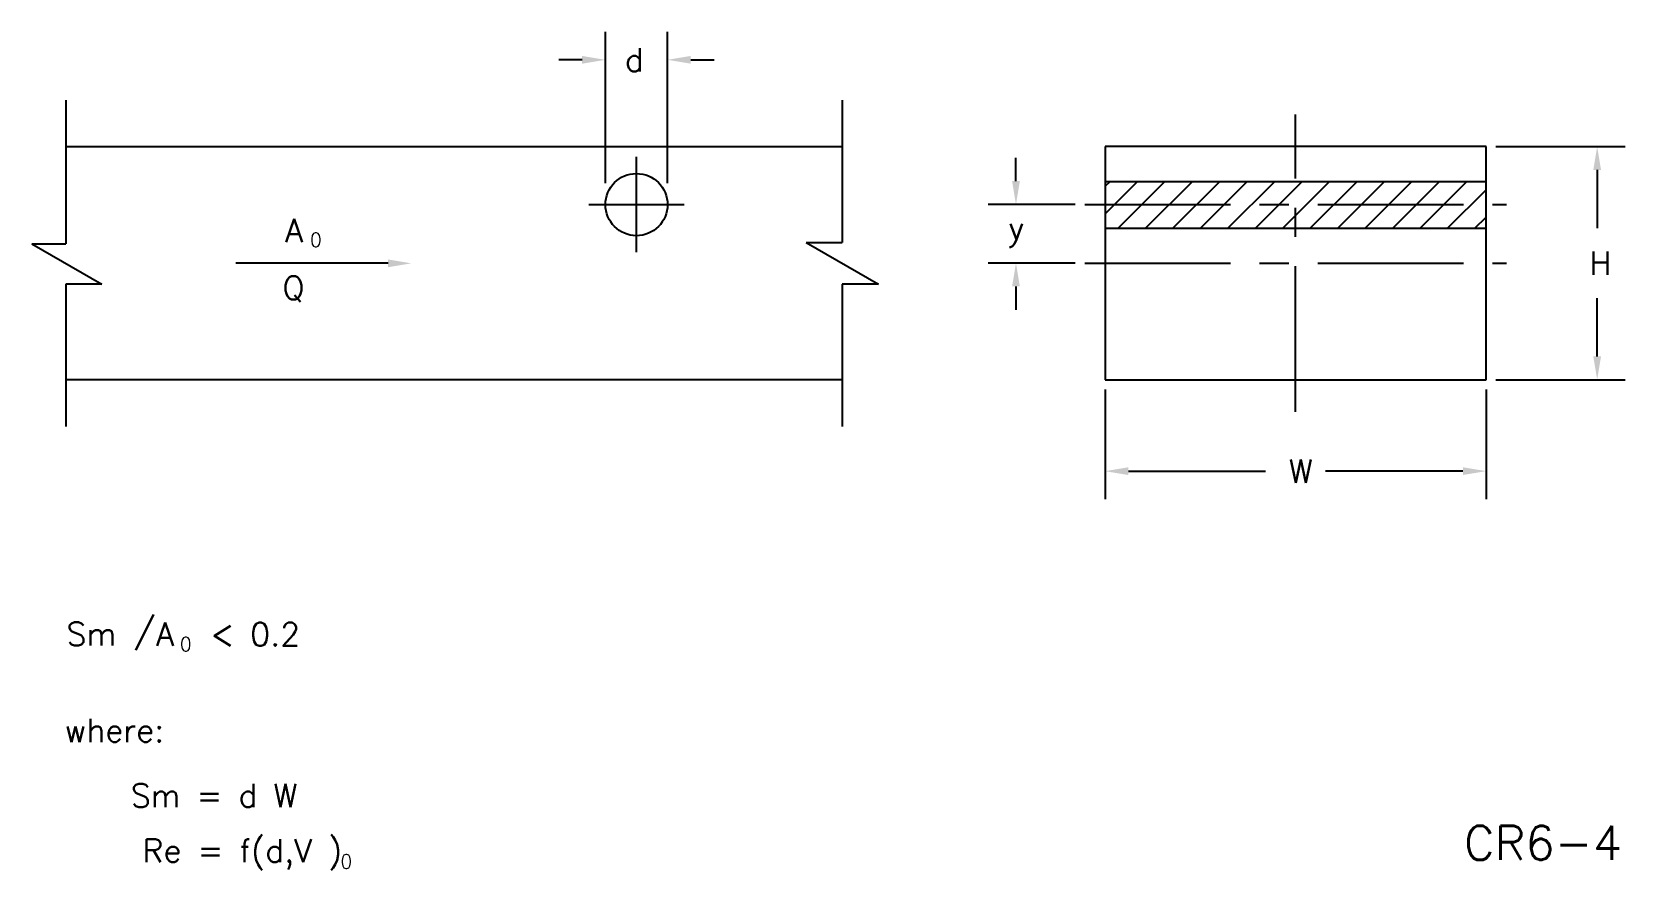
# Model space of a CAD drawing. Extents: x 0.7 to 11, y 1.6 to 7.
import ezdxf

# ---------------------------------------------------------------- set-up
doc = ezdxf.new("R2010")
doc.units = 0
doc.header["$LTSCALE"] = 0.75
doc.header["$MEASUREMENT"] = 0
doc.linetypes.add('CENTER', pattern=[2, 1.25, -0.25, 0.25, -0.25])
doc.layers.get('0').update_dxf_attribs({"linetype": 'CONTINUOUS'})
doc.layers.add('CENTER', color=7, linetype='CENTER')
doc.layers.add('NUMBER', color=7, linetype='CONTINUOUS')
doc.styles.add('ROMANS', font='romans')

msp = doc.modelspace()

# ---------------------------------------------------------------- linework, layer by layer
for p, q in [((4.425, 6.011), (4.425, 6.984)), ((4.825, 6.011), (4.825, 6.984)), ((4.275, 6.804), (4.125, 6.804)), ((4.975, 6.804), (5.125, 6.804)), ((0.95, 6.544), (0.95, 5.628)), ((5.95, 6.544), (5.95, 5.628)), ((5.95, 6.244), (0.95, 6.244)), ((4.625, 5.565), (4.625, 6.179)), ((7.069, 6.023), (7.069, 6.173)), ((10.097, 6.245), (7.643, 6.245)), ((7.643, 6.245), (7.643, 4.745)), ((10.097, 4.745), (10.097, 6.245)), ((10.159, 6.245), (10.992, 6.245)), ((10.812, 6.095), (10.812, 5.72)), ((7.643, 6.021), (10.097, 6.021)), ((4.318, 5.872), (4.932, 5.872)), ((7.451, 5.873), (6.889, 5.873)), ((7.643, 5.72), (10.097, 5.72)), ((0.731, 5.62), (0.95, 5.62)), ((0.731, 5.62), (1.181, 5.36)), ((0.95, 5.628), (0.95, 5.62)), ((5.718, 5.628), (6.183, 5.36)), ((5.718, 5.628), (5.95, 5.628)), ((2.47, 5.494), (2.044, 5.494)), ((3.025, 5.494), (2.47, 5.494)), ((7.451, 5.495), (6.889, 5.495)), ((0.95, 5.36), (0.95, 4.444)), ((1.183, 5.36), (0.95, 5.36)), ((6.183, 5.36), (5.95, 5.36)), ((5.95, 5.36), (5.95, 4.444)), ((7.069, 5.345), (7.069, 5.195)), ((10.812, 4.895), (10.812, 5.27)), ((5.95, 4.744), (0.95, 4.744)), ((7.643, 4.745), (10.097, 4.745)), ((10.159, 4.745), (10.992, 4.745)), ((7.643, 4.682), (7.643, 3.976)), ((10.097, 4.682), (10.097, 3.976)), ((7.793, 4.156), (8.677, 4.156)), ((9.947, 4.156), (9.063, 4.156))]:
    msp.add_line(p, q)
at = {"color": 0}
for p, q in [((7.643, 5.813), (7.852, 6.021)), ((7.643, 5.99), (7.675, 6.021)), ((7.727, 5.72), (8.028, 6.021)), ((7.904, 5.72), (8.205, 6.021)), ((8.08, 5.72), (8.382, 6.021)), ((8.257, 5.72), (8.559, 6.021)), ((8.434, 5.72), (8.736, 6.021)), ((8.611, 5.72), (8.912, 6.021)), ((8.788, 5.72), (9.089, 6.021)), ((8.964, 5.72), (9.266, 6.021)), ((9.141, 5.72), (9.443, 6.021)), ((9.318, 5.72), (9.619, 6.021)), ((9.495, 5.72), (9.796, 6.021)), ((9.671, 5.72), (9.973, 6.021)), ((9.848, 5.72), (10.097, 5.968)), ((10.025, 5.72), (10.097, 5.792))]:
    msp.add_line(p, q, dxfattribs=at)
msp.add_circle((4.625, 5.872), 0.2)
for points in [[(4.275, 6.779), (4.275, 6.829), (4.425, 6.804)], [(4.975, 6.779), (4.975, 6.829), (4.825, 6.804)], [(10.837, 6.095), (10.787, 6.095), (10.812, 6.245)], [(7.094, 6.023), (7.044, 6.023), (7.069, 5.873)], [(3.025, 5.519), (3.025, 5.469), (3.175, 5.494)], [(7.094, 5.345), (7.044, 5.345), (7.069, 5.495)], [(10.837, 4.895), (10.787, 4.895), (10.812, 4.745)], [(7.793, 4.131), (7.793, 4.181), (7.643, 4.156)], [(9.947, 4.131), (9.947, 4.181), (10.097, 4.156)]]:
    msp.add_solid(points)
at = {"layer": 'CENTER'}
for p, q in [((8.87, 4.539), (8.87, 6.451)), ((7.513, 5.873), (10.227, 5.873)), ((7.513, 5.495), (10.227, 5.495))]:
    msp.add_line(p, q, dxfattribs=at)

# ---------------------------------------------------------------- texts
at = {"style": 'ROMANS'}
for s, height, p in [('d', 0.15, (4.551, 6.729)), ('A', 0.15, (2.362, 5.631)), ('y', 0.15, (7.02, 5.648)), ('0', 0.09, (2.522, 5.6)), ('H', 0.15, (10.762, 5.42)), ('Q', 0.15, (2.345, 5.261)), ('W', 0.15, (8.827, 4.081)), ('Sm ', 0.15, (0.955, 3.033)), ('/', 0.15, (1.387, 3.054)), ('A', 0.15, (1.532, 3.032)), ('< 0.2', 0.15, (1.881, 3.031)), ('0', 0.09, (1.684, 2.997)), ('where:', 0.15, (0.941, 2.412)), ('Sm = d W', 0.15, (1.368, 1.993)), ('Re = f(d,V )', 0.15, (1.444, 1.638)), ('0', 0.09, (2.718, 1.598))]:
    msp.add_text(s, height=height, dxfattribs=at).set_placement(p)
at = {"layer": 'NUMBER', "style": 'ROMANS'}
msp.add_text('CR6-4', height=0.22, dxfattribs=at).set_placement((9.954, 1.653))

doc.saveas('drawing.dxf')
